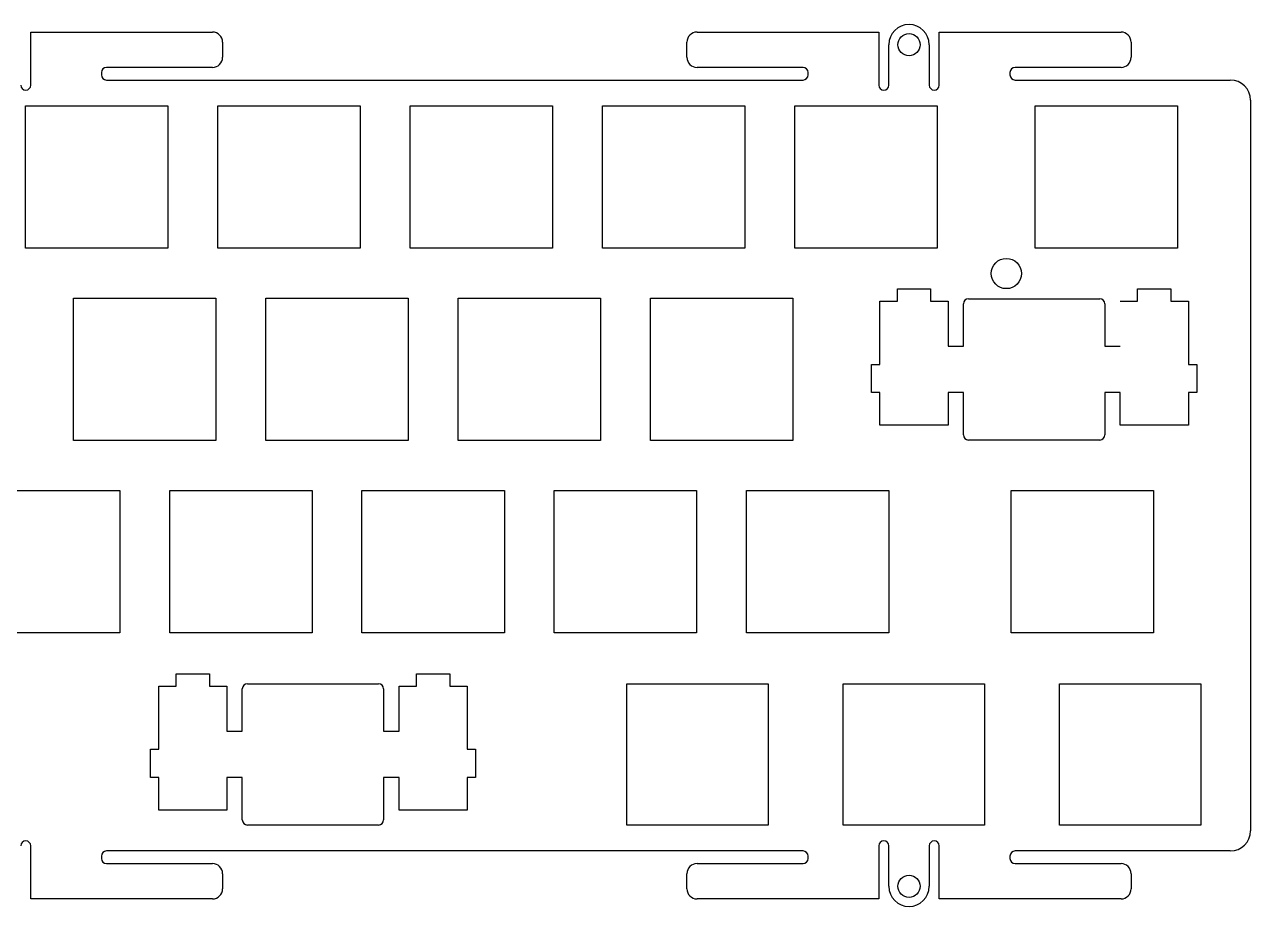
# Model space of a CAD drawing. Header units: millimetres. Extents: x -284 to -36, y -128 to -41.
# Drawn here: x -157.6 to -36.1, y -128.5 to -41.1 of the extents above; entities that cross this region are included whole.
import ezdxf

# ---------------------------------------------------------------- set-up
doc = ezdxf.new("R2010")
doc.units = ezdxf.units.MM
for name, color, linetype in [('Shape10060', 7, 'CONTINUOUS'), ('Shape10061', 7, 'CONTINUOUS'), ('Shape10062', 7, 'CONTINUOUS'), ('Shape10063', 7, 'CONTINUOUS'), ('Shape10064', 7, 'CONTINUOUS'), ('Shape10065', 7, 'CONTINUOUS'), ('Shape10066', 7, 'CONTINUOUS'), ('Shape10067', 7, 'CONTINUOUS'), ('Shape10068', 7, 'CONTINUOUS'), ('Shape10069', 7, 'CONTINUOUS'), ('Shape10070', 7, 'CONTINUOUS'), ('Shape10071', 7, 'CONTINUOUS'), ('Shape10072', 7, 'CONTINUOUS'), ('Shape10073', 7, 'CONTINUOUS'), ('Shape10074', 7, 'CONTINUOUS'), ('Shape10075', 7, 'CONTINUOUS'), ('Shape10076', 7, 'CONTINUOUS'), ('Shape10077', 7, 'CONTINUOUS'), ('Shape10078', 7, 'CONTINUOUS'), ('Shape10079', 7, 'CONTINUOUS'), ('Shape10080', 7, 'CONTINUOUS'), ('Shape10081', 7, 'CONTINUOUS'), ('Shape10082', 7, 'CONTINUOUS'), ('Shape10083', 7, 'CONTINUOUS'), ('Shape10084', 7, 'CONTINUOUS'), ('Shape10085', 7, 'CONTINUOUS'), ('Shape10086', 7, 'CONTINUOUS'), ('Shape10087', 7, 'CONTINUOUS'), ('Shape10088', 7, 'CONTINUOUS'), ('Shape10089', 7, 'CONTINUOUS'), ('Shape10090', 7, 'CONTINUOUS'), ('Shape10091', 7, 'CONTINUOUS'), ('Shape10092', 7, 'CONTINUOUS'), ('Shape10093', 7, 'CONTINUOUS'), ('Shape10094', 7, 'CONTINUOUS'), ('Shape10095', 7, 'CONTINUOUS'), ('Shape10096', 7, 'CONTINUOUS'), ('Shape10097', 7, 'CONTINUOUS'), ('Shape10098', 7, 'CONTINUOUS'), ('Shape10099', 7, 'CONTINUOUS'), ('Shape10512', 7, 'CONTINUOUS'), ('Shape10513', 7, 'CONTINUOUS'), ('Shape10514', 7, 'CONTINUOUS'), ('Shape10515', 7, 'CONTINUOUS'), ('Shape10516', 7, 'CONTINUOUS'), ('Shape10517', 7, 'CONTINUOUS'), ('Shape10518', 7, 'CONTINUOUS'), ('Shape10519', 7, 'CONTINUOUS'), ('Shape10520', 7, 'CONTINUOUS'), ('Shape10521', 7, 'CONTINUOUS'), ('Shape10522', 7, 'CONTINUOUS'), ('Shape10523', 7, 'CONTINUOUS'), ('Shape10524', 7, 'CONTINUOUS'), ('Shape10525', 7, 'CONTINUOUS'), ('Shape10526', 7, 'CONTINUOUS'), ('Shape10527', 7, 'CONTINUOUS'), ('Shape10528', 7, 'CONTINUOUS'), ('Shape10529', 7, 'CONTINUOUS'), ('Shape10530', 7, 'CONTINUOUS'), ('Shape10531', 7, 'CONTINUOUS'), ('Shape10532', 7, 'CONTINUOUS'), ('Shape10533', 7, 'CONTINUOUS'), ('Shape10534', 7, 'CONTINUOUS'), ('Shape10535', 7, 'CONTINUOUS'), ('Shape10536', 7, 'CONTINUOUS'), ('Shape10537', 7, 'CONTINUOUS'), ('Shape10538', 7, 'CONTINUOUS'), ('Shape10539', 7, 'CONTINUOUS'), ('Shape10540', 7, 'CONTINUOUS'), ('Shape10541', 7, 'CONTINUOUS'), ('Shape10542', 7, 'CONTINUOUS'), ('Shape10543', 7, 'CONTINUOUS'), ('Shape10544', 7, 'CONTINUOUS'), ('Shape10545', 7, 'CONTINUOUS'), ('Shape10546', 7, 'CONTINUOUS'), ('Shape10547', 7, 'CONTINUOUS'), ('Shape10548', 7, 'CONTINUOUS'), ('Shape10549', 7, 'CONTINUOUS'), ('Shape10550', 7, 'CONTINUOUS'), ('Shape12739', 7, 'CONTINUOUS'), ('Shape8496', 7, 'CONTINUOUS'), ('Shape8497', 7, 'CONTINUOUS'), ('Shape8498', 7, 'CONTINUOUS'), ('Shape8499', 7, 'CONTINUOUS'), ('Shape8500', 7, 'CONTINUOUS'), ('Shape8501', 7, 'CONTINUOUS'), ('Shape8502', 7, 'CONTINUOUS'), ('Shape8503', 7, 'CONTINUOUS'), ('Shape8504', 7, 'CONTINUOUS'), ('Shape8505', 7, 'CONTINUOUS'), ('Shape8506', 7, 'CONTINUOUS'), ('Shape8507', 7, 'CONTINUOUS'), ('Shape8640', 7, 'CONTINUOUS'), ('Shape8641', 7, 'CONTINUOUS'), ('Shape8642', 7, 'CONTINUOUS'), ('Shape8643', 7, 'CONTINUOUS'), ('Shape8656', 7, 'CONTINUOUS'), ('Shape8657', 7, 'CONTINUOUS'), ('Shape8658', 7, 'CONTINUOUS'), ('Shape8659', 7, 'CONTINUOUS'), ('Shape8660', 7, 'CONTINUOUS'), ('Shape8661', 7, 'CONTINUOUS'), ('Shape8662', 7, 'CONTINUOUS'), ('Shape8663', 7, 'CONTINUOUS'), ('Shape8664', 7, 'CONTINUOUS'), ('Shape8665', 7, 'CONTINUOUS'), ('Shape8666', 7, 'CONTINUOUS'), ('Shape8667', 7, 'CONTINUOUS'), ('Shape8668', 7, 'CONTINUOUS'), ('Shape8669', 7, 'CONTINUOUS'), ('Shape8670', 7, 'CONTINUOUS'), ('Shape8671', 7, 'CONTINUOUS'), ('Shape8672', 7, 'CONTINUOUS'), ('Shape8673', 7, 'CONTINUOUS'), ('Shape8674', 7, 'CONTINUOUS'), ('Shape8675', 7, 'CONTINUOUS'), ('Shape8677', 7, 'CONTINUOUS'), ('Shape8678', 7, 'CONTINUOUS'), ('Shape8679', 7, 'CONTINUOUS'), ('Shape8696', 7, 'CONTINUOUS'), ('Shape8697', 7, 'CONTINUOUS'), ('Shape8698', 7, 'CONTINUOUS'), ('Shape8699', 7, 'CONTINUOUS'), ('Shape8700', 7, 'CONTINUOUS'), ('Shape8701', 7, 'CONTINUOUS'), ('Shape8702', 7, 'CONTINUOUS'), ('Shape8703', 7, 'CONTINUOUS'), ('Shape8704', 7, 'CONTINUOUS'), ('Shape8705', 7, 'CONTINUOUS'), ('Shape8706', 7, 'CONTINUOUS'), ('Shape8707', 7, 'CONTINUOUS'), ('Shape8708', 7, 'CONTINUOUS'), ('Shape8709', 7, 'CONTINUOUS'), ('Shape8710', 7, 'CONTINUOUS'), ('Shape8711', 7, 'CONTINUOUS'), ('Shape8712', 7, 'CONTINUOUS'), ('Shape8713', 7, 'CONTINUOUS'), ('Shape8714', 7, 'CONTINUOUS'), ('Shape8715', 7, 'CONTINUOUS'), ('Shape8756', 7, 'CONTINUOUS'), ('Shape8757', 7, 'CONTINUOUS'), ('Shape8758', 7, 'CONTINUOUS'), ('Shape8759', 7, 'CONTINUOUS'), ('Shape8760', 7, 'CONTINUOUS'), ('Shape8761', 7, 'CONTINUOUS'), ('Shape8762', 7, 'CONTINUOUS'), ('Shape8763', 7, 'CONTINUOUS'), ('Shape8764', 7, 'CONTINUOUS'), ('Shape8765', 7, 'CONTINUOUS'), ('Shape8766', 7, 'CONTINUOUS'), ('Shape8767', 7, 'CONTINUOUS'), ('Shape8768', 7, 'CONTINUOUS'), ('Shape8769', 7, 'CONTINUOUS'), ('Shape8770', 7, 'CONTINUOUS'), ('Shape8771', 7, 'CONTINUOUS'), ('Shape9546', 7, 'CONTINUOUS'), ('Shape9547', 7, 'CONTINUOUS'), ('Shape9548', 7, 'CONTINUOUS'), ('Shape9549', 7, 'CONTINUOUS'), ('Shape9550', 7, 'CONTINUOUS'), ('Shape9551', 7, 'CONTINUOUS'), ('Shape9552', 7, 'CONTINUOUS'), ('Shape9553', 7, 'CONTINUOUS'), ('Shape9554', 7, 'CONTINUOUS'), ('Shape9555', 7, 'CONTINUOUS'), ('Shape9556', 7, 'CONTINUOUS'), ('Shape9557', 7, 'CONTINUOUS'), ('Shape9558', 7, 'CONTINUOUS'), ('Shape9559', 7, 'CONTINUOUS'), ('Shape9560', 7, 'CONTINUOUS'), ('Shape9561', 7, 'CONTINUOUS'), ('Shape9562', 7, 'CONTINUOUS'), ('Shape9563', 7, 'CONTINUOUS'), ('Shape9564', 7, 'CONTINUOUS'), ('Shape9565', 7, 'CONTINUOUS'), ('Shape9566', 7, 'CONTINUOUS'), ('Shape9567', 7, 'CONTINUOUS'), ('Shape9568', 7, 'CONTINUOUS'), ('Shape9569', 7, 'CONTINUOUS'), ('Shape9570', 7, 'CONTINUOUS'), ('Shape9571', 7, 'CONTINUOUS'), ('Shape9572', 7, 'CONTINUOUS'), ('Shape9573', 7, 'CONTINUOUS'), ('Shape9574', 7, 'CONTINUOUS'), ('Shape9575', 7, 'CONTINUOUS'), ('Shape9576', 7, 'CONTINUOUS'), ('Shape9577', 7, 'CONTINUOUS'), ('Shape9578', 7, 'CONTINUOUS'), ('Shape9579', 7, 'CONTINUOUS'), ('Shape9580', 7, 'CONTINUOUS'), ('Shape9581', 7, 'CONTINUOUS'), ('Shape9582', 7, 'CONTINUOUS'), ('Shape9583', 7, 'CONTINUOUS'), ('Shape9584', 7, 'CONTINUOUS'), ('Shape9585', 7, 'CONTINUOUS'), ('Shape9586', 7, 'CONTINUOUS'), ('Shape9587', 7, 'CONTINUOUS'), ('Shape9588', 7, 'CONTINUOUS'), ('Shape9589', 7, 'CONTINUOUS'), ('Shape9590', 7, 'CONTINUOUS'), ('Shape9591', 7, 'CONTINUOUS'), ('Shape9592', 7, 'CONTINUOUS'), ('Shape9593', 7, 'CONTINUOUS'), ('Shape9594', 7, 'CONTINUOUS'), ('Shape9595', 7, 'CONTINUOUS'), ('Shape9596', 7, 'CONTINUOUS'), ('Shape9597', 7, 'CONTINUOUS'), ('Shape9598', 7, 'CONTINUOUS'), ('Shape9599', 7, 'CONTINUOUS'), ('Shape9600', 7, 'CONTINUOUS'), ('Shape9601', 7, 'CONTINUOUS'), ('Shape9602', 7, 'CONTINUOUS'), ('Shape9603', 7, 'CONTINUOUS'), ('Shape9604', 7, 'CONTINUOUS'), ('Shape9605', 7, 'CONTINUOUS'), ('Shape9606', 7, 'CONTINUOUS'), ('Shape9607', 7, 'CONTINUOUS'), ('Shape9608', 7, 'CONTINUOUS'), ('Shape9609', 7, 'CONTINUOUS'), ('Shape9610', 7, 'CONTINUOUS'), ('Shape9611', 7, 'CONTINUOUS'), ('Shape9612', 7, 'CONTINUOUS'), ('Shape9613', 7, 'CONTINUOUS'), ('Shape9693', 7, 'CONTINUOUS'), ('Shape9694', 7, 'CONTINUOUS'), ('Shape9695', 7, 'CONTINUOUS'), ('Shape9696', 7, 'CONTINUOUS'), ('Shape9697', 7, 'CONTINUOUS'), ('Shape9698', 7, 'CONTINUOUS'), ('Shape9701', 7, 'CONTINUOUS')]:
    doc.layers.add(name, color=color, linetype=linetype)

msp = doc.modelspace()

# ---------------------------------------------------------------- linework, layer by layer
at = {"layer": 'Shape10060'}
msp.add_line((-136.015, -119.919), (-136.015, -115.72), dxfattribs=at)
at = {"layer": 'Shape10061'}
msp.add_arc((-135.515, -119.919), 0.5, 180, -90, dxfattribs=at)
at = {"layer": 'Shape10062'}
msp.add_line((-136.015, -115.72), (-137.54, -115.72), dxfattribs=at)
at = {"layer": 'Shape10063'}
msp.add_line((-137.54, -115.72), (-137.54, -118.949), dxfattribs=at)
at = {"layer": 'Shape10064'}
msp.add_line((-137.54, -118.949), (-144.29, -118.949), dxfattribs=at)
at = {"layer": 'Shape10065'}
msp.add_line((-144.29, -118.949), (-144.29, -115.72), dxfattribs=at)
at = {"layer": 'Shape10066'}
msp.add_line((-144.29, -115.72), (-145.116, -115.72), dxfattribs=at)
at = {"layer": 'Shape10067'}
msp.add_line((-145.116, -115.72), (-145.116, -112.92), dxfattribs=at)
at = {"layer": 'Shape10068'}
msp.add_line((-145.116, -112.92), (-144.29, -112.92), dxfattribs=at)
at = {"layer": 'Shape10069'}
msp.add_line((-144.29, -112.92), (-144.29, -106.65), dxfattribs=at)
at = {"layer": 'Shape10070'}
msp.add_line((-144.29, -106.65), (-142.565, -106.65), dxfattribs=at)
at = {"layer": 'Shape10071'}
msp.add_line((-142.565, -106.65), (-142.565, -105.45), dxfattribs=at)
at = {"layer": 'Shape10072'}
msp.add_line((-142.565, -105.45), (-139.266, -105.45), dxfattribs=at)
at = {"layer": 'Shape10073'}
msp.add_line((-139.266, -105.45), (-139.266, -106.65), dxfattribs=at)
at = {"layer": 'Shape10074'}
msp.add_line((-139.266, -106.65), (-137.54, -106.65), dxfattribs=at)
at = {"layer": 'Shape10075'}
msp.add_line((-137.54, -106.65), (-137.54, -111.119), dxfattribs=at)
at = {"layer": 'Shape10076'}
msp.add_line((-137.54, -111.119), (-136.015, -111.119), dxfattribs=at)
at = {"layer": 'Shape10077'}
msp.add_line((-136.015, -111.119), (-136.015, -106.92), dxfattribs=at)
at = {"layer": 'Shape10078'}
msp.add_line((-135.515, -106.42), (-122.516, -106.42), dxfattribs=at)
at = {"layer": 'Shape10079'}
msp.add_arc((-122.516, -106.92), 0.5, 0, 90, dxfattribs=at)
at = {"layer": 'Shape10080'}
msp.add_arc((-135.515, -106.92), 0.5, 90, 180, dxfattribs=at)
at = {"layer": 'Shape10081'}
msp.add_line((-122.016, -106.92), (-122.016, -111.119), dxfattribs=at)
at = {"layer": 'Shape10082'}
msp.add_line((-122.016, -111.119), (-120.49, -111.119), dxfattribs=at)
at = {"layer": 'Shape10083'}
msp.add_line((-120.49, -111.119), (-120.49, -106.65), dxfattribs=at)
at = {"layer": 'Shape10084'}
msp.add_line((-120.49, -106.65), (-118.766, -106.65), dxfattribs=at)
at = {"layer": 'Shape10085'}
msp.add_line((-118.766, -106.65), (-118.766, -105.45), dxfattribs=at)
at = {"layer": 'Shape10086'}
msp.add_line((-118.766, -105.45), (-115.466, -105.45), dxfattribs=at)
at = {"layer": 'Shape10087'}
msp.add_line((-115.466, -105.45), (-115.466, -106.65), dxfattribs=at)
at = {"layer": 'Shape10088'}
msp.add_line((-115.466, -106.65), (-113.741, -106.65), dxfattribs=at)
at = {"layer": 'Shape10089'}
msp.add_line((-113.741, -106.65), (-113.741, -112.92), dxfattribs=at)
at = {"layer": 'Shape10090'}
msp.add_line((-113.741, -112.92), (-112.915, -112.92), dxfattribs=at)
at = {"layer": 'Shape10091'}
msp.add_line((-112.915, -112.92), (-112.915, -115.72), dxfattribs=at)
at = {"layer": 'Shape10092'}
msp.add_line((-112.915, -115.72), (-113.741, -115.72), dxfattribs=at)
at = {"layer": 'Shape10093'}
msp.add_line((-113.741, -115.72), (-113.741, -118.949), dxfattribs=at)
at = {"layer": 'Shape10094'}
msp.add_line((-113.741, -118.949), (-120.49, -118.949), dxfattribs=at)
at = {"layer": 'Shape10095'}
msp.add_line((-120.49, -118.949), (-120.49, -115.72), dxfattribs=at)
at = {"layer": 'Shape10096'}
msp.add_line((-120.49, -115.72), (-122.016, -115.72), dxfattribs=at)
at = {"layer": 'Shape10097'}
msp.add_line((-122.016, -115.72), (-122.016, -119.919), dxfattribs=at)
at = {"layer": 'Shape10098'}
msp.add_arc((-122.516, -119.919), 0.5, -90, 0, dxfattribs=at)
at = {"layer": 'Shape10099'}
msp.add_line((-122.516, -120.419), (-135.515, -120.419), dxfattribs=at)
at = {"layer": 'Shape10512'}
msp.add_line((-64.5754, -81.7694), (-64.5754, -77.5703), dxfattribs=at)
at = {"layer": 'Shape10513'}
msp.add_arc((-64.0754, -81.7694), 0.5, 180, -90, dxfattribs=at)
at = {"layer": 'Shape10514'}
msp.add_line((-64.5754, -77.5703), (-66.1008, -77.5703), dxfattribs=at)
at = {"layer": 'Shape10515'}
msp.add_line((-66.1008, -77.5703), (-66.1008, -80.7991), dxfattribs=at)
at = {"layer": 'Shape10516'}
msp.add_line((-66.1008, -80.7991), (-72.8505, -80.7991), dxfattribs=at)
at = {"layer": 'Shape10517'}
msp.add_line((-72.8505, -80.7991), (-72.8505, -77.5703), dxfattribs=at)
at = {"layer": 'Shape10518'}
msp.add_line((-72.8505, -77.5703), (-73.676, -77.5703), dxfattribs=at)
at = {"layer": 'Shape10519'}
msp.add_line((-73.676, -77.5703), (-73.676, -74.7701), dxfattribs=at)
at = {"layer": 'Shape10520'}
msp.add_line((-73.676, -74.7701), (-72.8505, -74.7701), dxfattribs=at)
at = {"layer": 'Shape10521'}
msp.add_line((-72.8505, -74.7701), (-72.8505, -68.5), dxfattribs=at)
at = {"layer": 'Shape10522'}
msp.add_line((-72.8505, -68.5), (-71.1254, -68.5), dxfattribs=at)
at = {"layer": 'Shape10523'}
msp.add_line((-71.1254, -68.5), (-71.1254, -67.2998), dxfattribs=at)
at = {"layer": 'Shape10524'}
msp.add_line((-71.1254, -67.2998), (-67.8263, -67.2998), dxfattribs=at)
at = {"layer": 'Shape10525'}
msp.add_line((-67.8263, -67.2998), (-67.8263, -68.5), dxfattribs=at)
at = {"layer": 'Shape10526'}
msp.add_line((-67.8263, -68.5), (-66.1008, -68.5), dxfattribs=at)
at = {"layer": 'Shape10527'}
msp.add_line((-66.1008, -68.5), (-66.1008, -72.969), dxfattribs=at)
at = {"layer": 'Shape10528'}
msp.add_line((-66.1008, -72.969), (-64.5754, -72.969), dxfattribs=at)
at = {"layer": 'Shape10529'}
msp.add_line((-64.5754, -72.969), (-64.5754, -68.7699), dxfattribs=at)
at = {"layer": 'Shape10530'}
msp.add_line((-64.0754, -68.2699), (-51.0761, -68.2699), dxfattribs=at)
at = {"layer": 'Shape10531'}
msp.add_arc((-64.0754, -68.7699), 0.5, 90, 180, dxfattribs=at)
at = {"layer": 'Shape10532'}
msp.add_line((-50.5761, -68.7699), (-50.5761, -72.969), dxfattribs=at)
at = {"layer": 'Shape10533'}
msp.add_arc((-51.0761, -68.7699), 0.5, 0, 90, dxfattribs=at)
at = {"layer": 'Shape10534'}
msp.add_line((-50.5761, -72.969), (-49.0504, -72.969), dxfattribs=at)
at = {"layer": 'Shape10535'}
msp.add_line((-49.0504, -68.5), (-47.3267, -68.5), dxfattribs=at)
at = {"layer": 'Shape10536'}
msp.add_line((-47.3267, -68.5), (-47.3267, -67.2998), dxfattribs=at)
at = {"layer": 'Shape10537'}
msp.add_line((-47.3267, -67.2998), (-44.0261, -67.2998), dxfattribs=at)
at = {"layer": 'Shape10538'}
msp.add_line((-44.0261, -67.2998), (-44.0261, -68.5), dxfattribs=at)
at = {"layer": 'Shape10539'}
msp.add_line((-44.0261, -68.5), (-42.301, -68.5), dxfattribs=at)
at = {"layer": 'Shape10540'}
msp.add_line((-42.301, -68.5), (-42.301, -74.7701), dxfattribs=at)
at = {"layer": 'Shape10541'}
msp.add_line((-42.301, -74.7701), (-41.4755, -74.7701), dxfattribs=at)
at = {"layer": 'Shape10542'}
msp.add_line((-41.4755, -74.7701), (-41.4755, -77.5703), dxfattribs=at)
at = {"layer": 'Shape10543'}
msp.add_line((-41.4755, -77.5703), (-42.301, -77.5703), dxfattribs=at)
at = {"layer": 'Shape10544'}
msp.add_line((-42.301, -77.5703), (-42.301, -80.7991), dxfattribs=at)
at = {"layer": 'Shape10545'}
msp.add_line((-42.301, -80.7991), (-49.0504, -80.7991), dxfattribs=at)
at = {"layer": 'Shape10546'}
msp.add_line((-49.0504, -80.7991), (-49.0504, -77.5703), dxfattribs=at)
at = {"layer": 'Shape10547'}
msp.add_line((-49.0504, -77.5703), (-50.5761, -77.5703), dxfattribs=at)
at = {"layer": 'Shape10548'}
msp.add_line((-50.5761, -77.5703), (-50.5761, -81.7694), dxfattribs=at)
at = {"layer": 'Shape10549'}
msp.add_arc((-51.0761, -81.7694), 0.5, -90, 0, dxfattribs=at)
at = {"layer": 'Shape10550'}
msp.add_line((-51.0761, -82.2694), (-64.0754, -82.2694), dxfattribs=at)
at = {"layer": 'Shape12739'}
msp.add_circle((-60.3254, -65.7702), 1.5, dxfattribs=at)
at = {"layer": 'Shape8496'}
msp.add_line((-83.9148, -120.42), (-97.9148, -120.42), dxfattribs=at)
at = {"layer": 'Shape8497'}
msp.add_line((-97.9148, -120.42), (-97.9148, -106.42), dxfattribs=at)
at = {"layer": 'Shape8498'}
msp.add_line((-97.9148, -106.42), (-83.9148, -106.42), dxfattribs=at)
at = {"layer": 'Shape8499'}
msp.add_line((-83.9148, -106.42), (-83.9148, -120.42), dxfattribs=at)
at = {"layer": 'Shape8500'}
msp.add_line((-62.4835, -120.42), (-76.4835, -120.42), dxfattribs=at)
at = {"layer": 'Shape8501'}
msp.add_line((-76.4835, -120.42), (-76.4835, -106.42), dxfattribs=at)
at = {"layer": 'Shape8502'}
msp.add_line((-76.4835, -106.42), (-62.4835, -106.42), dxfattribs=at)
at = {"layer": 'Shape8503'}
msp.add_line((-62.4835, -106.42), (-62.4835, -120.42), dxfattribs=at)
at = {"layer": 'Shape8504'}
msp.add_line((-41.0523, -120.42), (-55.0523, -120.42), dxfattribs=at)
at = {"layer": 'Shape8505'}
msp.add_line((-55.0523, -120.42), (-55.0523, -106.42), dxfattribs=at)
at = {"layer": 'Shape8506'}
msp.add_line((-55.0523, -106.42), (-41.0523, -106.42), dxfattribs=at)
at = {"layer": 'Shape8507'}
msp.add_line((-41.0523, -106.42), (-41.0523, -120.42), dxfattribs=at)
at = {"layer": 'Shape8640'}
msp.add_line((-43.3828, -49.1696), (-43.3828, -63.2696), dxfattribs=at)
at = {"layer": 'Shape8641'}
msp.add_line((-43.3828, -63.2696), (-57.4828, -63.2696), dxfattribs=at)
at = {"layer": 'Shape8642'}
msp.add_line((-57.4828, -63.2696), (-57.4828, -49.1696), dxfattribs=at)
at = {"layer": 'Shape8643'}
msp.add_line((-57.4828, -49.1696), (-43.3828, -49.1696), dxfattribs=at)
at = {"layer": 'Shape8656'}
msp.add_line((-59.8638, -101.37), (-59.8638, -87.2696), dxfattribs=at)
at = {"layer": 'Shape8657'}
msp.add_line((-59.8638, -87.2696), (-45.7638, -87.2696), dxfattribs=at)
at = {"layer": 'Shape8658'}
msp.add_line((-45.7638, -87.2696), (-45.7638, -101.37), dxfattribs=at)
at = {"layer": 'Shape8659'}
msp.add_line((-45.7638, -101.37), (-59.8638, -101.37), dxfattribs=at)
at = {"layer": 'Shape8660'}
msp.add_line((-86.0578, -101.37), (-86.0578, -87.2696), dxfattribs=at)
at = {"layer": 'Shape8661'}
msp.add_line((-86.0578, -87.2696), (-71.9578, -87.2696), dxfattribs=at)
at = {"layer": 'Shape8662'}
msp.add_line((-71.9578, -87.2696), (-71.9578, -101.37), dxfattribs=at)
at = {"layer": 'Shape8663'}
msp.add_line((-71.9578, -101.37), (-86.0578, -101.37), dxfattribs=at)
at = {"layer": 'Shape8664'}
msp.add_line((-105.108, -101.37), (-105.108, -87.2696), dxfattribs=at)
at = {"layer": 'Shape8665'}
msp.add_line((-105.108, -87.2696), (-91.0078, -87.2696), dxfattribs=at)
at = {"layer": 'Shape8666'}
msp.add_line((-91.0078, -87.2696), (-91.0078, -101.37), dxfattribs=at)
at = {"layer": 'Shape8667'}
msp.add_line((-91.0078, -101.37), (-105.108, -101.37), dxfattribs=at)
at = {"layer": 'Shape8668'}
msp.add_line((-124.158, -101.37), (-124.158, -87.2696), dxfattribs=at)
at = {"layer": 'Shape8669'}
msp.add_line((-124.158, -87.2696), (-110.058, -87.2696), dxfattribs=at)
at = {"layer": 'Shape8670'}
msp.add_line((-110.058, -87.2696), (-110.058, -101.37), dxfattribs=at)
at = {"layer": 'Shape8671'}
msp.add_line((-110.058, -101.37), (-124.158, -101.37), dxfattribs=at)
at = {"layer": 'Shape8672'}
msp.add_line((-143.208, -101.37), (-143.208, -87.2696), dxfattribs=at)
at = {"layer": 'Shape8673'}
msp.add_line((-143.208, -87.2696), (-129.108, -87.2696), dxfattribs=at)
at = {"layer": 'Shape8674'}
msp.add_line((-129.108, -87.2696), (-129.108, -101.37), dxfattribs=at)
at = {"layer": 'Shape8675'}
msp.add_line((-129.108, -101.37), (-143.208, -101.37), dxfattribs=at)
at = {"layer": 'Shape8677'}
msp.add_line((-162.258, -87.2696), (-148.158, -87.2696), dxfattribs=at)
at = {"layer": 'Shape8678'}
msp.add_line((-148.158, -87.2696), (-148.158, -101.37), dxfattribs=at)
at = {"layer": 'Shape8679'}
msp.add_line((-148.158, -101.37), (-162.258, -101.37), dxfattribs=at)
at = {"layer": 'Shape8696'}
msp.add_line((-81.2948, -63.2696), (-81.2948, -49.1696), dxfattribs=at)
at = {"layer": 'Shape8697'}
msp.add_line((-81.2948, -49.1696), (-67.1948, -49.1696), dxfattribs=at)
at = {"layer": 'Shape8698'}
msp.add_line((-67.1948, -49.1696), (-67.1948, -63.2696), dxfattribs=at)
at = {"layer": 'Shape8699'}
msp.add_line((-67.1948, -63.2696), (-81.2948, -63.2696), dxfattribs=at)
at = {"layer": 'Shape8700'}
msp.add_line((-100.345, -63.2696), (-100.345, -49.1696), dxfattribs=at)
at = {"layer": 'Shape8701'}
msp.add_line((-100.345, -49.1696), (-86.2448, -49.1696), dxfattribs=at)
at = {"layer": 'Shape8702'}
msp.add_line((-86.2448, -49.1696), (-86.2448, -63.2696), dxfattribs=at)
at = {"layer": 'Shape8703'}
msp.add_line((-86.2448, -63.2696), (-100.345, -63.2696), dxfattribs=at)
at = {"layer": 'Shape8704'}
msp.add_line((-119.395, -63.2696), (-119.395, -49.1696), dxfattribs=at)
at = {"layer": 'Shape8705'}
msp.add_line((-119.395, -49.1696), (-105.295, -49.1696), dxfattribs=at)
at = {"layer": 'Shape8706'}
msp.add_line((-105.295, -49.1696), (-105.295, -63.2696), dxfattribs=at)
at = {"layer": 'Shape8707'}
msp.add_line((-105.295, -63.2696), (-119.395, -63.2696), dxfattribs=at)
at = {"layer": 'Shape8708'}
msp.add_line((-138.445, -63.2696), (-138.445, -49.1696), dxfattribs=at)
at = {"layer": 'Shape8709'}
msp.add_line((-138.445, -49.1696), (-124.345, -49.1696), dxfattribs=at)
at = {"layer": 'Shape8710'}
msp.add_line((-124.345, -49.1696), (-124.345, -63.2696), dxfattribs=at)
at = {"layer": 'Shape8711'}
msp.add_line((-124.345, -63.2696), (-138.445, -63.2696), dxfattribs=at)
at = {"layer": 'Shape8712'}
msp.add_line((-157.495, -63.2696), (-157.495, -49.1696), dxfattribs=at)
at = {"layer": 'Shape8713'}
msp.add_line((-157.495, -49.1696), (-143.395, -49.1696), dxfattribs=at)
at = {"layer": 'Shape8714'}
msp.add_line((-143.395, -49.1696), (-143.395, -63.2696), dxfattribs=at)
at = {"layer": 'Shape8715'}
msp.add_line((-143.395, -63.2696), (-157.495, -63.2696), dxfattribs=at)
at = {"layer": 'Shape8756'}
msp.add_line((-152.733, -68.2196), (-138.633, -68.2196), dxfattribs=at)
at = {"layer": 'Shape8757'}
msp.add_line((-138.633, -68.2196), (-138.633, -82.3196), dxfattribs=at)
at = {"layer": 'Shape8758'}
msp.add_line((-138.633, -82.3196), (-152.733, -82.3196), dxfattribs=at)
at = {"layer": 'Shape8759'}
msp.add_line((-152.733, -82.3196), (-152.733, -68.2196), dxfattribs=at)
at = {"layer": 'Shape8760'}
msp.add_line((-133.682, -82.3196), (-133.682, -68.2196), dxfattribs=at)
at = {"layer": 'Shape8761'}
msp.add_line((-133.682, -68.2196), (-119.582, -68.2196), dxfattribs=at)
at = {"layer": 'Shape8762'}
msp.add_line((-119.582, -68.2196), (-119.582, -82.3196), dxfattribs=at)
at = {"layer": 'Shape8763'}
msp.add_line((-119.582, -82.3196), (-133.682, -82.3196), dxfattribs=at)
at = {"layer": 'Shape8764'}
msp.add_line((-114.633, -68.2196), (-100.533, -68.2196), dxfattribs=at)
at = {"layer": 'Shape8765'}
msp.add_line((-100.533, -68.2196), (-100.533, -82.3196), dxfattribs=at)
at = {"layer": 'Shape8766'}
msp.add_line((-100.533, -82.3196), (-114.633, -82.3196), dxfattribs=at)
at = {"layer": 'Shape8767'}
msp.add_line((-114.633, -82.3196), (-114.633, -68.2196), dxfattribs=at)
at = {"layer": 'Shape8768'}
msp.add_line((-95.5818, -82.3196), (-95.5818, -68.2196), dxfattribs=at)
at = {"layer": 'Shape8769'}
msp.add_line((-95.5818, -68.2196), (-81.4828, -68.2196), dxfattribs=at)
at = {"layer": 'Shape8770'}
msp.add_line((-81.4828, -68.2196), (-81.4828, -82.3196), dxfattribs=at)
at = {"layer": 'Shape8771'}
msp.add_line((-81.4828, -82.3196), (-95.5818, -82.3196), dxfattribs=at)
at = {"layer": 'Shape9546'}
msp.add_arc((-138.97, -44.3455), 1, -90, 0, dxfattribs=at)
at = {"layer": 'Shape9547'}
msp.add_line((-138.97, -45.3455), (-149.47, -45.3455), dxfattribs=at)
at = {"layer": 'Shape9548'}
msp.add_arc((-149.47, -45.8455), 0.5, 90, 180, dxfattribs=at)
at = {"layer": 'Shape9549'}
msp.add_line((-149.97, -45.8455), (-149.97, -46.0946), dxfattribs=at)
at = {"layer": 'Shape9550'}
msp.add_arc((-149.47, -46.0946), 0.5, 180, -90, dxfattribs=at)
at = {"layer": 'Shape9551'}
msp.add_line((-149.47, -46.5946), (-80.4698, -46.5946), dxfattribs=at)
at = {"layer": 'Shape9552'}
msp.add_arc((-80.4698, -46.0946), 0.5, -90, 0, dxfattribs=at)
at = {"layer": 'Shape9553'}
msp.add_line((-79.9698, -46.0946), (-79.9698, -45.8455), dxfattribs=at)
at = {"layer": 'Shape9554'}
msp.add_arc((-80.4698, -45.8455), 0.5, 0, 90, dxfattribs=at)
at = {"layer": 'Shape9555'}
msp.add_line((-80.4698, -45.3455), (-90.9698, -45.3455), dxfattribs=at)
at = {"layer": 'Shape9556'}
msp.add_arc((-90.9698, -44.3455), 1, 180, -90, dxfattribs=at)
at = {"layer": 'Shape9557'}
msp.add_line((-91.9698, -44.3455), (-91.9698, -42.8455), dxfattribs=at)
at = {"layer": 'Shape9558'}
msp.add_arc((-90.9698, -42.8455), 1, 90, 180, dxfattribs=at)
at = {"layer": 'Shape9559'}
msp.add_line((-90.9698, -41.8455), (-72.9698, -41.8455), dxfattribs=at)
at = {"layer": 'Shape9560'}
msp.add_line((-72.9698, -41.8455), (-72.9698, -47.0955), dxfattribs=at)
at = {"layer": 'Shape9561'}
msp.add_arc((-72.4698, -47.0955), 0.5, 180, 0, dxfattribs=at)
at = {"layer": 'Shape9562'}
msp.add_line((-71.9698, -47.0955), (-71.9698, -43.0955), dxfattribs=at)
at = {"layer": 'Shape9563'}
msp.add_arc((-69.9698, -43.0955), 2, 0, 180, dxfattribs=at)
at = {"layer": 'Shape9564'}
msp.add_line((-67.9698, -43.0955), (-67.9698, -47.0955), dxfattribs=at)
at = {"layer": 'Shape9565'}
msp.add_arc((-67.4698, -47.0955), 0.5, 180, 0, dxfattribs=at)
at = {"layer": 'Shape9566'}
msp.add_line((-66.9698, -47.0955), (-66.9698, -41.8455), dxfattribs=at)
at = {"layer": 'Shape9567'}
msp.add_line((-66.9698, -41.8455), (-48.9698, -41.8455), dxfattribs=at)
at = {"layer": 'Shape9568'}
msp.add_arc((-48.9698, -42.8455), 1, 0, 90, dxfattribs=at)
at = {"layer": 'Shape9569'}
msp.add_line((-47.9698, -42.8455), (-47.9698, -44.3455), dxfattribs=at)
at = {"layer": 'Shape9570'}
msp.add_arc((-48.9698, -44.3455), 1, -90, 0, dxfattribs=at)
at = {"layer": 'Shape9571'}
msp.add_line((-48.9698, -45.3455), (-59.4698, -45.3455), dxfattribs=at)
at = {"layer": 'Shape9572'}
msp.add_arc((-59.4698, -45.8455), 0.5, 90, 180, dxfattribs=at)
at = {"layer": 'Shape9573'}
msp.add_line((-59.9698, -45.8455), (-59.9698, -46.0946), dxfattribs=at)
at = {"layer": 'Shape9574'}
msp.add_arc((-59.4698, -46.0946), 0.5, 180, -90, dxfattribs=at)
at = {"layer": 'Shape9575'}
msp.add_line((-59.4698, -46.5946), (-38.1448, -46.5946), dxfattribs=at)
at = {"layer": 'Shape9576'}
msp.add_arc((-38.1448, -48.5946), 2, 0, 90, dxfattribs=at)
at = {"layer": 'Shape9577'}
msp.add_line((-36.1448, -48.5946), (-36.1448, -120.995), dxfattribs=at)
at = {"layer": 'Shape9578'}
msp.add_arc((-38.1448, -120.995), 2, -90, 0, dxfattribs=at)
at = {"layer": 'Shape9579'}
msp.add_line((-38.1448, -122.995), (-59.4698, -122.995), dxfattribs=at)
at = {"layer": 'Shape9580'}
msp.add_arc((-59.4698, -123.495), 0.5, 90, 180, dxfattribs=at)
at = {"layer": 'Shape9581'}
msp.add_line((-59.9698, -123.495), (-59.9698, -123.744), dxfattribs=at)
at = {"layer": 'Shape9582'}
msp.add_arc((-59.4698, -123.744), 0.5, 180, -90, dxfattribs=at)
at = {"layer": 'Shape9583'}
msp.add_line((-59.4698, -124.244), (-48.9698, -124.244), dxfattribs=at)
at = {"layer": 'Shape9584'}
msp.add_arc((-48.9698, -125.244), 1, 0, 90, dxfattribs=at)
at = {"layer": 'Shape9585'}
msp.add_line((-47.9698, -125.244), (-47.9698, -126.744), dxfattribs=at)
at = {"layer": 'Shape9586'}
msp.add_arc((-48.9698, -126.744), 1, -90, 0, dxfattribs=at)
at = {"layer": 'Shape9587'}
msp.add_line((-48.9698, -127.744), (-66.9698, -127.744), dxfattribs=at)
at = {"layer": 'Shape9588'}
msp.add_line((-66.9698, -127.744), (-66.9698, -122.494), dxfattribs=at)
at = {"layer": 'Shape9589'}
msp.add_arc((-67.4698, -122.494), 0.5, 0, 180, dxfattribs=at)
at = {"layer": 'Shape9590'}
msp.add_line((-67.9698, -122.494), (-67.9698, -126.494), dxfattribs=at)
at = {"layer": 'Shape9591'}
msp.add_arc((-69.9698, -126.494), 2, 180, 0, dxfattribs=at)
at = {"layer": 'Shape9592'}
msp.add_line((-71.9698, -126.494), (-71.9698, -122.494), dxfattribs=at)
at = {"layer": 'Shape9593'}
msp.add_arc((-72.4698, -122.494), 0.5, 0, 180, dxfattribs=at)
at = {"layer": 'Shape9594'}
msp.add_line((-72.9698, -122.494), (-72.9698, -127.744), dxfattribs=at)
at = {"layer": 'Shape9595'}
msp.add_line((-72.9698, -127.744), (-90.9698, -127.744), dxfattribs=at)
at = {"layer": 'Shape9596'}
msp.add_arc((-90.9698, -126.744), 1, 180, -90, dxfattribs=at)
at = {"layer": 'Shape9597'}
msp.add_line((-91.9698, -126.744), (-91.9698, -125.244), dxfattribs=at)
at = {"layer": 'Shape9598'}
msp.add_arc((-90.9698, -125.244), 1, 90, 180, dxfattribs=at)
at = {"layer": 'Shape9599'}
msp.add_line((-90.9698, -124.244), (-80.4698, -124.244), dxfattribs=at)
at = {"layer": 'Shape9600'}
msp.add_arc((-80.4698, -123.744), 0.5, -90, 0, dxfattribs=at)
at = {"layer": 'Shape9601'}
msp.add_line((-79.9698, -123.744), (-79.9698, -123.495), dxfattribs=at)
at = {"layer": 'Shape9602'}
msp.add_arc((-80.4698, -123.495), 0.5, 0, 90, dxfattribs=at)
at = {"layer": 'Shape9603'}
msp.add_line((-80.4698, -122.995), (-149.47, -122.995), dxfattribs=at)
at = {"layer": 'Shape9604'}
msp.add_arc((-149.47, -123.495), 0.5, 90, 180, dxfattribs=at)
at = {"layer": 'Shape9605'}
msp.add_line((-149.97, -123.495), (-149.97, -123.744), dxfattribs=at)
at = {"layer": 'Shape9606'}
msp.add_arc((-149.47, -123.744), 0.5, 180, -90, dxfattribs=at)
at = {"layer": 'Shape9607'}
msp.add_line((-149.47, -124.244), (-138.97, -124.244), dxfattribs=at)
at = {"layer": 'Shape9608'}
msp.add_arc((-138.97, -125.244), 1, 0, 90, dxfattribs=at)
at = {"layer": 'Shape9609'}
msp.add_line((-137.97, -125.244), (-137.97, -126.744), dxfattribs=at)
at = {"layer": 'Shape9610'}
msp.add_arc((-138.97, -126.744), 1, -90, 0, dxfattribs=at)
at = {"layer": 'Shape9611'}
msp.add_line((-138.97, -127.744), (-156.97, -127.744), dxfattribs=at)
at = {"layer": 'Shape9612'}
msp.add_line((-156.97, -127.744), (-156.97, -122.494), dxfattribs=at)
at = {"layer": 'Shape9613'}
msp.add_arc((-157.47, -122.494), 0.5, 0, 180, dxfattribs=at)
at = {"layer": 'Shape9693'}
msp.add_arc((-157.47, -47.0955), 0.5, 180, 0, dxfattribs=at)
at = {"layer": 'Shape9694'}
msp.add_line((-156.97, -47.0955), (-156.97, -41.8455), dxfattribs=at)
at = {"layer": 'Shape9695'}
msp.add_line((-156.97, -41.8455), (-138.97, -41.8455), dxfattribs=at)
at = {"layer": 'Shape9696'}
msp.add_arc((-138.97, -42.8455), 1, 0, 90, dxfattribs=at)
at = {"layer": 'Shape9697'}
msp.add_line((-137.97, -42.8455), (-137.97, -44.3455), dxfattribs=at)
at = {"layer": 'Shape9698'}
msp.add_circle((-69.9698, -43.0955), 1.1, dxfattribs=at)
at = {"layer": 'Shape9701'}
msp.add_circle((-69.9698, -126.494), 1.1, dxfattribs=at)

doc.saveas('drawing.dxf')
